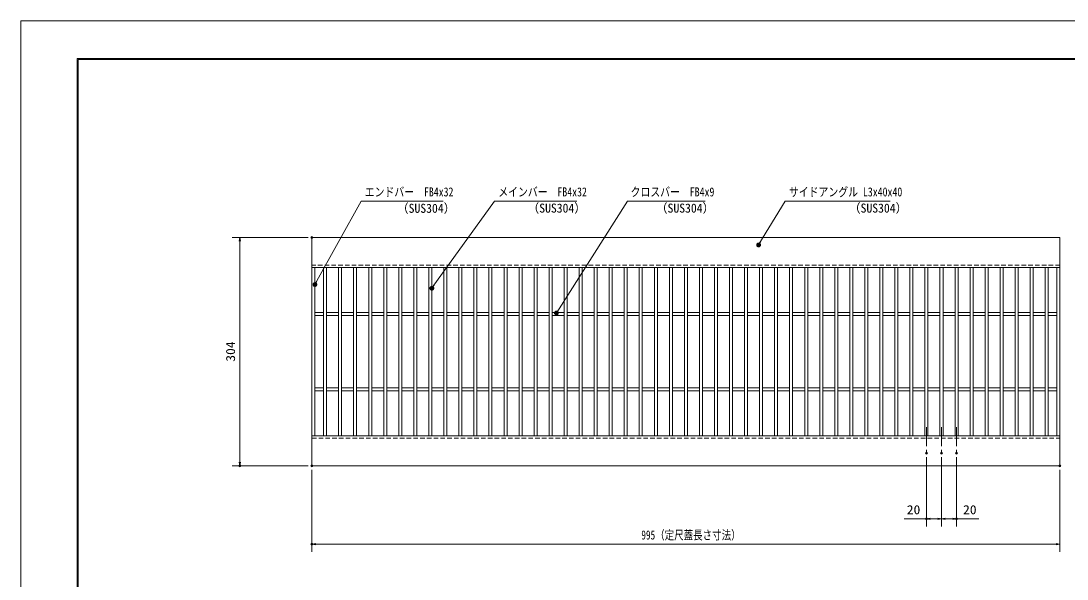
# Model space of a CAD drawing. Units: millimetres, scale not verified. Extents: x -1050 to 1050, y -742 to 742.
# Drawn here: x -1050 to 342, y 0 to 742 of the extents above; entities that cross this region are included whole.
import ezdxf
from ezdxf.enums import TextEntityAlignment as Align

# ---------------------------------------------------------------- set-up
doc = ezdxf.new("R2010")
doc.units = ezdxf.units.MM
doc.header["$LTSCALE"] = 5
doc.header["$PDMODE"] = 32
doc.header["$PDSIZE"] = 2.5
doc.linetypes.add('CHAIN1', pattern=[8, 5, -1, 1, -1])
doc.linetypes.add('DASHED1', pattern=[1.8, 1.2, -0.6])
for name, color, linetype, lineweight in [('0-0_7-図\u3000枠', 4, 'Continuous', 9), ('0-1_寸法注釈', 2, 'Continuous', 9), ('0-2_蓋', 5, 'Continuous', 9), ('0-3_0', 5, 'Continuous', 9), ('0-4_DEFPOINTS', 134, 'Continuous', 9), ('0-5_中心線', 6, 'CHAIN1', 9), ('0-6_破線', 4, 'DASHED1', 9)]:
    doc.layers.add(name, color=color, linetype=linetype, lineweight=lineweight)
doc.styles.add('ＭＳ ゴシック', font='')
doc.styles.get('ＭＳ ゴシック').set_extended_font_data('MS Gothic')

# ---------------------------------------------------------------- blocks, each defined once
blk = doc.blocks.new('_OPEN')
at = {"layer": '0-3_0', "color": 2}
blk.add_line((0, 0), (-5, 0), dxfattribs=at)
blk.add_lwpolyline([(-5, 0.833), (0, 0), (-5, -0.833)], dxfattribs=at)
blk = doc.blocks.new('_Dot')
at = {"layer": '0-3_0'}
for p, q in [((-2.5, 0), (-5, 0)), ((2.445, 0.5), (-2.445, 0.5)), ((1.997, 1.5), (-1.997, 1.5)), ((2.289, -0.995), (-2.289, -0.995)), ((1.499, -1.995), (-1.499, -1.995))]:
    blk.add_line(p, q, dxfattribs=at)
for points in [[(2.5, 0), (2.48, 0.313), (2.421, 0.622), (2.324, 0.92), (2.191, 1.204), (2.023, 1.469), (1.822, 1.711), (1.594, 1.926), (1.34, 2.111), (1.064, 2.262), (0.773, 2.378), (0.468, 2.456), (0.157, 2.495), (-0.157, 2.495), (-0.468, 2.456), (-0.773, 2.378), (-1.064, 2.262), (-1.34, 2.111), (-1.594, 1.926), (-1.822, 1.711), (-2.023, 1.469), (-2.191, 1.204), (-2.324, 0.92), (-2.421, 0.622), (-2.48, 0.313), (-2.5, 0), (0, 0)], [(-2.5, 0), (-2.48, -0.313), (-2.421, -0.622), (-2.324, -0.92), (-2.191, -1.204), (-2.023, -1.469), (-1.822, -1.711), (-1.594, -1.926), (-1.34, -2.111), (-1.064, -2.262), (-0.773, -2.378), (-0.468, -2.456), (-0.157, -2.495), (0.157, -2.495), (0.468, -2.456), (0.773, -2.378), (1.064, -2.262), (1.34, -2.111), (1.594, -1.926), (1.822, -1.711), (2.023, -1.469), (2.191, -1.204), (2.324, -0.92), (2.421, -0.622), (2.48, -0.313), (2.5, 0), (0, 0)]]:
    blk.add_lwpolyline(points, close=True, dxfattribs=at)

msp = doc.modelspace()

# ---------------------------------------------------------------- linework, layer by layer
at = {"layer": '0-0_7-図\u3000枠'}
for p, q in [((-975, -692.5), (-975, 692.5)), ((-973.75, -691.25), (-973.75, 691.25)), ((-973.75, 691.25), (998.75, 691.25))]:
    msp.add_line(p, q, dxfattribs=at)
msp.add_lwpolyline([(-975, 692.5), (1000, 692.5), (1000, -692.5)], dxfattribs=at)
at = {"layer": '0-1_寸法注釈'}
for p, q in [((-667.864, 454.475), (-768.891, 454.475)), ((-758.891, 449.475), (-758.891, 155.475)), ((154.636, 162.328), (154.636, 69.975)), ((174.636, 162.328), (174.636, 69.975)), ((174.636, 162.328), (174.636, 69.975)), ((194.636, 162.328), (194.636, 69.975)), ((-667.864, 150.475), (-768.891, 150.475)), ((-662.864, 145.475), (-662.864, 36.344)), ((332.136, 145.475), (332.136, 36.344)), ((154.636, 79.975), (124.789, 79.975)), ((169.636, 79.975), (159.636, 79.975)), ((179.636, 79.975), (189.636, 79.975)), ((194.636, 79.975), (224.483, 79.975)), ((327.136, 46.344), (-657.864, 46.344))]:
    msp.add_line(p, q, dxfattribs=at)
for points in [[(-488.121, 502.749), (-597.345, 502.749), (-658.373, 392.733)], [(-310.561, 502.749), (-419.785, 502.749), (-502.774, 387.701)], [(-139.927, 502.749), (-243.134, 502.749), (-337.141, 354.816)], [(106.197, 502.749), (-33.113, 502.749), (-68.163, 445.322)]]:
    msp.add_lwpolyline(points, dxfattribs=at)
at = {"layer": '0-2_蓋'}
for p, q in [((-662.864, 150.475), (-662.864, 454.475)), ((332.136, 454.475), (-662.864, 454.475)), ((332.136, 150.475), (332.136, 454.475)), ((332.136, 414.475), (-662.864, 414.475)), ((-658.864, 190.475), (-658.864, 414.475)), ((-647.364, 414.475), (-647.364, 190.475)), ((-643.364, 414.475), (-643.364, 190.475)), ((-627.364, 414.475), (-627.364, 190.475)), ((-623.364, 414.475), (-623.364, 190.475)), ((-607.364, 414.475), (-607.364, 190.475)), ((-603.364, 414.475), (-603.364, 190.475)), ((-587.364, 414.475), (-587.364, 190.475)), ((-583.364, 414.475), (-583.364, 190.475)), ((-567.364, 414.475), (-567.364, 190.475)), ((-563.364, 414.475), (-563.364, 190.475)), ((-547.364, 414.475), (-547.364, 190.475)), ((-543.364, 414.475), (-543.364, 190.475)), ((-527.364, 414.475), (-527.364, 190.475)), ((-523.364, 414.475), (-523.364, 190.475)), ((-507.364, 414.475), (-507.364, 190.475)), ((-503.364, 414.475), (-503.364, 190.475)), ((-487.364, 414.475), (-487.364, 190.475)), ((-483.364, 414.475), (-483.364, 190.475)), ((-467.364, 414.475), (-467.364, 190.475)), ((-463.364, 414.475), (-463.364, 190.475)), ((-447.364, 414.475), (-447.364, 190.475)), ((-443.364, 414.475), (-443.364, 190.475)), ((-427.364, 414.475), (-427.364, 190.475)), ((-423.364, 414.475), (-423.364, 190.475)), ((-407.364, 414.475), (-407.364, 190.475)), ((-403.364, 414.475), (-403.364, 190.475)), ((-387.364, 414.475), (-387.364, 190.475)), ((-383.364, 414.475), (-383.364, 190.475)), ((-367.364, 414.475), (-367.364, 190.475)), ((-363.364, 414.475), (-363.364, 190.475)), ((-347.364, 414.475), (-347.364, 190.475)), ((-343.364, 414.475), (-343.364, 190.475)), ((-327.364, 414.475), (-327.364, 190.475)), ((-323.364, 414.475), (-323.364, 190.475)), ((-307.364, 414.475), (-307.364, 190.475)), ((-303.364, 414.475), (-303.364, 190.475)), ((-287.364, 414.475), (-287.364, 190.475)), ((-283.364, 414.475), (-283.364, 190.475)), ((-267.364, 414.475), (-267.364, 190.475)), ((-263.364, 414.475), (-263.364, 190.475)), ((-247.364, 414.475), (-247.364, 190.475)), ((-243.364, 414.475), (-243.364, 190.475)), ((-227.364, 414.475), (-227.364, 190.475)), ((-223.364, 414.475), (-223.364, 190.475)), ((-207.364, 414.475), (-207.364, 190.475)), ((-203.364, 414.475), (-203.364, 190.475)), ((-187.364, 414.475), (-187.364, 190.475)), ((-183.364, 414.475), (-183.364, 190.475)), ((-167.364, 414.475), (-167.364, 190.475)), ((-163.364, 414.475), (-163.364, 190.475)), ((-147.364, 414.475), (-147.364, 190.475)), ((-143.364, 414.475), (-143.364, 190.475)), ((-127.364, 414.475), (-127.364, 190.475)), ((-123.364, 414.475), (-123.364, 190.475)), ((-107.364, 414.475), (-107.364, 190.475)), ((-103.364, 414.475), (-103.364, 190.475)), ((-87.364, 414.475), (-87.364, 190.475)), ((-83.364, 414.475), (-83.364, 190.475)), ((-67.364, 414.475), (-67.364, 190.475)), ((-63.364, 414.475), (-63.364, 190.475)), ((-47.364, 414.475), (-47.364, 190.475)), ((-43.364, 414.475), (-43.364, 190.475)), ((-27.364, 414.475), (-27.364, 190.475)), ((-23.364, 414.475), (-23.364, 190.475)), ((-7.364, 414.475), (-7.364, 190.475)), ((-3.364, 414.475), (-3.364, 190.475)), ((12.636, 414.475), (12.636, 190.475)), ((16.636, 414.475), (16.636, 190.475)), ((32.636, 414.475), (32.636, 190.475)), ((36.636, 414.475), (36.636, 190.475)), ((52.636, 414.475), (52.636, 190.475)), ((56.636, 414.475), (56.636, 190.475)), ((72.636, 414.475), (72.636, 190.475)), ((76.636, 414.475), (76.636, 190.475)), ((92.636, 414.475), (92.636, 190.475)), ((96.636, 414.475), (96.636, 190.475)), ((112.636, 414.475), (112.636, 190.475)), ((116.636, 414.475), (116.636, 190.475)), ((132.636, 414.475), (132.636, 190.475)), ((136.636, 414.475), (136.636, 190.475)), ((152.636, 414.475), (152.636, 190.475)), ((156.636, 414.475), (156.636, 190.475)), ((172.636, 414.475), (172.636, 190.475)), ((176.636, 414.475), (176.636, 190.475)), ((192.636, 414.475), (192.636, 190.475)), ((196.636, 414.475), (196.636, 190.475)), ((212.636, 414.475), (212.636, 190.475)), ((216.636, 414.475), (216.636, 190.475)), ((232.636, 414.475), (232.636, 190.475)), ((236.636, 414.475), (236.636, 190.475)), ((252.636, 414.475), (252.636, 190.475)), ((256.636, 414.475), (256.636, 190.475)), ((272.636, 414.475), (272.636, 190.475)), ((276.636, 414.475), (276.636, 190.475)), ((292.636, 414.475), (292.636, 190.475)), ((296.636, 414.475), (296.636, 190.475)), ((312.636, 414.475), (312.636, 190.475)), ((316.636, 414.475), (316.636, 190.475)), ((328.136, 190.475), (328.136, 414.475)), ((-647.364, 354.475), (-658.864, 354.475)), ((-647.364, 350.475), (-658.864, 350.475)), ((-627.364, 354.475), (-643.364, 354.475)), ((-627.364, 350.475), (-643.364, 350.475)), ((-607.364, 354.475), (-623.364, 354.475)), ((-607.364, 350.475), (-623.364, 350.475)), ((-587.364, 354.475), (-603.364, 354.475)), ((-587.364, 350.475), (-603.364, 350.475)), ((-567.364, 354.475), (-583.364, 354.475)), ((-567.364, 350.475), (-583.364, 350.475)), ((-547.364, 354.475), (-563.364, 354.475)), ((-547.364, 350.475), (-563.364, 350.475)), ((-527.364, 354.475), (-543.364, 354.475)), ((-527.364, 350.475), (-543.364, 350.475)), ((-507.364, 354.475), (-523.364, 354.475)), ((-507.364, 350.475), (-523.364, 350.475)), ((-487.364, 354.475), (-503.364, 354.475)), ((-487.364, 350.475), (-503.364, 350.475)), ((-467.364, 354.475), (-483.364, 354.475)), ((-467.364, 350.475), (-483.364, 350.475)), ((-447.364, 354.475), (-463.364, 354.475)), ((-447.364, 350.475), (-463.364, 350.475)), ((-427.364, 354.475), (-443.364, 354.475)), ((-427.364, 350.475), (-443.364, 350.475)), ((-407.364, 354.475), (-423.364, 354.475)), ((-407.364, 350.475), (-423.364, 350.475)), ((-387.364, 354.475), (-403.364, 354.475)), ((-387.364, 350.475), (-403.364, 350.475)), ((-367.364, 354.475), (-383.364, 354.475)), ((-367.364, 350.475), (-383.364, 350.475)), ((-347.364, 354.475), (-363.364, 354.475)), ((-347.364, 350.475), (-363.364, 350.475)), ((-327.364, 354.475), (-343.364, 354.475)), ((-327.364, 350.475), (-343.364, 350.475)), ((-307.364, 354.475), (-323.364, 354.475)), ((-307.364, 350.475), (-323.364, 350.475)), ((-287.364, 354.475), (-303.364, 354.475)), ((-287.364, 350.475), (-303.364, 350.475)), ((-267.364, 354.475), (-283.364, 354.475)), ((-267.364, 350.475), (-283.364, 350.475)), ((-247.364, 354.475), (-263.364, 354.475)), ((-247.364, 350.475), (-263.364, 350.475)), ((-227.364, 354.475), (-243.364, 354.475)), ((-227.364, 350.475), (-243.364, 350.475)), ((-207.364, 354.475), (-223.364, 354.475)), ((-207.364, 350.475), (-223.364, 350.475)), ((-187.364, 354.475), (-203.364, 354.475)), ((-187.364, 350.475), (-203.364, 350.475)), ((-167.364, 354.475), (-183.364, 354.475)), ((-167.364, 350.475), (-183.364, 350.475)), ((-147.364, 354.475), (-163.364, 354.475)), ((-147.364, 350.475), (-163.364, 350.475)), ((-127.364, 354.475), (-143.364, 354.475)), ((-127.364, 350.475), (-143.364, 350.475)), ((-107.364, 354.475), (-123.364, 354.475)), ((-107.364, 350.475), (-123.364, 350.475)), ((-87.364, 354.475), (-103.364, 354.475)), ((-87.364, 350.475), (-103.364, 350.475)), ((-67.364, 354.475), (-83.364, 354.475)), ((-67.364, 350.475), (-83.364, 350.475)), ((-47.364, 354.475), (-63.364, 354.475)), ((-47.364, 350.475), (-63.364, 350.475)), ((-27.364, 354.475), (-43.364, 354.475)), ((-27.364, 350.475), (-43.364, 350.475)), ((-7.364, 354.475), (-23.364, 354.475)), ((-7.364, 350.475), (-23.364, 350.475)), ((12.636, 354.475), (-3.364, 354.475)), ((12.636, 350.475), (-3.364, 350.475)), ((32.636, 354.475), (16.636, 354.475)), ((32.636, 350.475), (16.636, 350.475)), ((52.636, 354.475), (36.636, 354.475)), ((52.636, 350.475), (36.636, 350.475)), ((72.636, 354.475), (56.636, 354.475)), ((72.636, 350.475), (56.636, 350.475)), ((92.636, 354.475), (76.636, 354.475)), ((92.636, 350.475), (76.636, 350.475)), ((112.636, 354.475), (96.636, 354.475)), ((112.636, 350.475), (96.636, 350.475)), ((132.636, 354.475), (116.636, 354.475)), ((132.636, 350.475), (116.636, 350.475)), ((152.636, 354.475), (136.636, 354.475)), ((152.636, 350.475), (136.636, 350.475)), ((172.636, 354.475), (156.636, 354.475)), ((172.636, 350.475), (156.636, 350.475)), ((192.636, 354.475), (176.636, 354.475)), ((192.636, 350.475), (176.636, 350.475)), ((212.636, 354.475), (196.636, 354.475)), ((212.636, 350.475), (196.636, 350.475)), ((232.636, 354.475), (216.636, 354.475)), ((232.636, 350.475), (216.636, 350.475)), ((252.636, 354.475), (236.636, 354.475)), ((252.636, 350.475), (236.636, 350.475)), ((272.636, 354.475), (256.636, 354.475)), ((272.636, 350.475), (256.636, 350.475)), ((292.636, 354.475), (276.636, 354.475)), ((292.636, 350.475), (276.636, 350.475)), ((312.636, 354.475), (296.636, 354.475)), ((312.636, 350.475), (296.636, 350.475)), ((328.136, 354.475), (316.636, 354.475)), ((328.136, 350.475), (316.636, 350.475)), ((-647.364, 254.475), (-658.864, 254.475)), ((-627.364, 254.475), (-643.364, 254.475)), ((-607.364, 254.475), (-623.364, 254.475)), ((-587.364, 254.475), (-603.364, 254.475)), ((-567.364, 254.475), (-583.364, 254.475)), ((-547.364, 254.475), (-563.364, 254.475)), ((-527.364, 254.475), (-543.364, 254.475)), ((-507.364, 254.475), (-523.364, 254.475)), ((-487.364, 254.475), (-503.364, 254.475)), ((-467.364, 254.475), (-483.364, 254.475)), ((-447.364, 254.475), (-463.364, 254.475)), ((-427.364, 254.475), (-443.364, 254.475)), ((-407.364, 254.475), (-423.364, 254.475)), ((-387.364, 254.475), (-403.364, 254.475)), ((-367.364, 254.475), (-383.364, 254.475)), ((-347.364, 254.475), (-363.364, 254.475)), ((-327.364, 254.475), (-343.364, 254.475)), ((-307.364, 254.475), (-323.364, 254.475)), ((-287.364, 254.475), (-303.364, 254.475)), ((-267.364, 254.475), (-283.364, 254.475)), ((-247.364, 254.475), (-263.364, 254.475)), ((-227.364, 254.475), (-243.364, 254.475)), ((-207.364, 254.475), (-223.364, 254.475)), ((-187.364, 254.475), (-203.364, 254.475)), ((-167.364, 254.475), (-183.364, 254.475)), ((-147.364, 254.475), (-163.364, 254.475)), ((-127.364, 254.475), (-143.364, 254.475)), ((-107.364, 254.475), (-123.364, 254.475)), ((-87.364, 254.475), (-103.364, 254.475)), ((-67.364, 254.475), (-83.364, 254.475)), ((-47.364, 254.475), (-63.364, 254.475)), ((-27.364, 254.475), (-43.364, 254.475)), ((-7.364, 254.475), (-23.364, 254.475)), ((12.636, 254.475), (-3.364, 254.475)), ((32.636, 254.475), (16.636, 254.475)), ((52.636, 254.475), (36.636, 254.475)), ((72.636, 254.475), (56.636, 254.475)), ((92.636, 254.475), (76.636, 254.475)), ((112.636, 254.475), (96.636, 254.475)), ((132.636, 254.475), (116.636, 254.475)), ((152.636, 254.475), (136.636, 254.475)), ((172.636, 254.475), (156.636, 254.475)), ((192.636, 254.475), (176.636, 254.475)), ((212.636, 254.475), (196.636, 254.475)), ((232.636, 254.475), (216.636, 254.475)), ((252.636, 254.475), (236.636, 254.475)), ((272.636, 254.475), (256.636, 254.475)), ((292.636, 254.475), (276.636, 254.475)), ((312.636, 254.475), (296.636, 254.475)), ((328.136, 254.475), (316.636, 254.475)), ((-647.364, 250.475), (-658.864, 250.475)), ((-627.364, 250.475), (-643.364, 250.475)), ((-607.364, 250.475), (-623.364, 250.475)), ((-587.364, 250.475), (-603.364, 250.475)), ((-567.364, 250.475), (-583.364, 250.475)), ((-547.364, 250.475), (-563.364, 250.475)), ((-527.364, 250.475), (-543.364, 250.475)), ((-507.364, 250.475), (-523.364, 250.475)), ((-487.364, 250.475), (-503.364, 250.475)), ((-467.364, 250.475), (-483.364, 250.475)), ((-447.364, 250.475), (-463.364, 250.475)), ((-427.364, 250.475), (-443.364, 250.475)), ((-407.364, 250.475), (-423.364, 250.475)), ((-387.364, 250.475), (-403.364, 250.475)), ((-367.364, 250.475), (-383.364, 250.475)), ((-347.364, 250.475), (-363.364, 250.475)), ((-327.364, 250.475), (-343.364, 250.475)), ((-307.364, 250.475), (-323.364, 250.475)), ((-287.364, 250.475), (-303.364, 250.475)), ((-267.364, 250.475), (-283.364, 250.475)), ((-247.364, 250.475), (-263.364, 250.475)), ((-227.364, 250.475), (-243.364, 250.475)), ((-207.364, 250.475), (-223.364, 250.475)), ((-187.364, 250.475), (-203.364, 250.475)), ((-167.364, 250.475), (-183.364, 250.475)), ((-147.364, 250.475), (-163.364, 250.475)), ((-127.364, 250.475), (-143.364, 250.475)), ((-107.364, 250.475), (-123.364, 250.475)), ((-87.364, 250.475), (-103.364, 250.475)), ((-67.364, 250.475), (-83.364, 250.475)), ((-47.364, 250.475), (-63.364, 250.475)), ((-27.364, 250.475), (-43.364, 250.475)), ((-7.364, 250.475), (-23.364, 250.475)), ((12.636, 250.475), (-3.364, 250.475)), ((32.636, 250.475), (16.636, 250.475)), ((52.636, 250.475), (36.636, 250.475)), ((72.636, 250.475), (56.636, 250.475)), ((92.636, 250.475), (76.636, 250.475)), ((112.636, 250.475), (96.636, 250.475)), ((132.636, 250.475), (116.636, 250.475)), ((152.636, 250.475), (136.636, 250.475)), ((172.636, 250.475), (156.636, 250.475)), ((192.636, 250.475), (176.636, 250.475)), ((212.636, 250.475), (196.636, 250.475)), ((232.636, 250.475), (216.636, 250.475)), ((252.636, 250.475), (236.636, 250.475)), ((272.636, 250.475), (256.636, 250.475)), ((292.636, 250.475), (276.636, 250.475)), ((312.636, 250.475), (296.636, 250.475)), ((328.136, 250.475), (316.636, 250.475)), ((-662.864, 190.475), (332.136, 190.475)), ((-662.864, 150.475), (332.136, 150.475))]:
    msp.add_line(p, q, dxfattribs=at)
at = {"layer": '0-4_DEFPOINTS'}
msp.add_lwpolyline([(-1050, -742.5), (-1050, 742.5), (1050, 742.5), (1050, -742.5)], close=True, dxfattribs=at)
for p in [(-662.864, 454.475), (154.636, 167.328), (174.636, 167.328), (194.636, 167.328), (-758.891, 150.475), (-662.864, 150.475), (332.136, 150.475), (154.636, 79.975), (194.636, 79.975), (-662.864, 46.344)]:
    msp.add_point(p, dxfattribs=at)
at = {"layer": '0-5_中心線'}
for p, q in [((154.636, 201.969), (154.636, 167.328)), ((174.636, 201.969), (174.636, 167.328)), ((194.636, 201.969), (194.636, 167.328))]:
    msp.add_line(p, q, dxfattribs=at)
at = {"layer": '0-6_破線'}
for p, q in [((332.136, 417.475), (-662.864, 417.475)), ((-662.864, 187.475), (332.136, 187.475))]:
    msp.add_line(p, q, dxfattribs=at)

# ---------------------------------------------------------------- block references
at = {"layer": '0-1_寸法注釈'}
for name, p, rotation in [('_OPEN', (-758.891, 454.475), 90), ('_Dot', (-68.694, 444.475), 237.88131), ('_Dot', (-658.864, 391.862), 240.58548), ('_Dot', (-503.364, 386.894), 233.86905), ('_Dot', (-337.682, 353.975), 237.29019), ('_OPEN', (-758.891, 150.475), 270), ('_OPEN', (154.636, 79.975), 180), ('_OPEN', (174.636, 79.975), 180), ('_OPEN', (-662.864, 46.344), 180)]:
    msp.add_blockref(name, p, dxfattribs=dict(at, rotation=rotation))
for p in [(174.636, 79.975), (194.636, 79.975), (332.136, 46.344)]:
    msp.add_blockref('_OPEN', p, dxfattribs=at)

# ---------------------------------------------------------------- texts
at = {"layer": '0-1_寸法注釈', "color": 7, "style": 'ＭＳ ゴシック'}
for s, height, width, p in [('エンドバー\u3000FB4x32', 12.02, 0.8, (-592.568, 505.436)), ('メインバー\u3000FB4x32', 12.02, 0.8, (-415.007, 505.436)), ('クロスバー\u3000FB4x9', 12.03, 0.8, (-238.968, 505.436)), ('サイドアングル L3x40x40', 12.03, 0.8, (-28.335, 505.436)), ('（SUS304）', 12.02, 0.95, (-549.82, 483.644)), ('（SUS304）', 12.02, 0.95, (-376.077, 483.881)), ('（SUS304）', 12.02, 0.95, (-205.364, 483.881)), ('（SUS304）', 12.02, 0.95, (51.418, 483.881)), ('20', 12.02, 1.1, (128.479, 82.662)), ('20', 12.02, 1.1, (203.326, 82.662)), ('995（定尺蓋長さ寸法）', 12.03, 0.75, (-224.663, 49.031))]:
    msp.add_text(s, height=height, dxfattribs=dict(at, width=width)).set_placement(p, align=Align.BOTTOM_LEFT)
at = {"layer": '0-1_寸法注釈', "color": 7, "style": 'ＭＳ ゴシック', "width": 1.1}
msp.add_text('304', height=12.02, rotation=90, dxfattribs=at).set_placement((-761.578, 289.157), align=Align.BOTTOM_LEFT)

doc.saveas('drawing.dxf')
